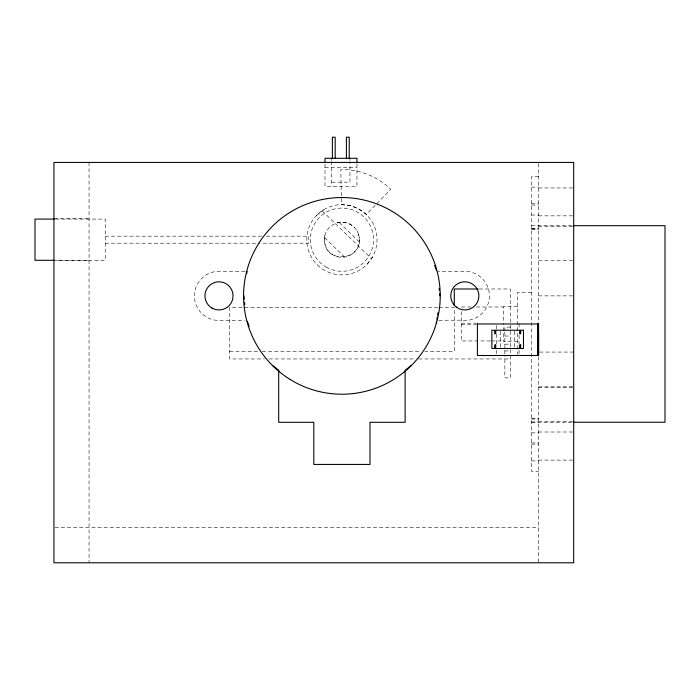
<?xml version="1.0" encoding="UTF-8"?>
<svg xmlns="http://www.w3.org/2000/svg" width="700" height="700" viewBox="0 0 700 700"><rect width="100%" height="100%" fill="white"/><g stroke="black" fill="none" stroke-linecap="round" stroke-linejoin="round"><path stroke-width="0.53" stroke-dasharray="3.5 2.62" d="M324.861 235.559C319.734 268.24 371.543 260.365 356.939 230.676M367.124 264.197L372.592 256.839M375.209 205.354L366.31 214.515L358.986 209.072L350.464 205.704L341.469 204.662L340.804 169.531A70.236 70.236 0 0 1 390.784 189.324L375.953 204.584M316.689 215.32L323.873 209.624M337.024 222.898A17.561 17.561 0 0 1 358.96 243.968A17.561 17.561 0 0 1 329.744 252.42A17.561 17.561 0 0 1 337.024 222.898C343.114 221.235 349.816 222.95 354.305 227.395M245 271.504L222.968 271.618A24.579 24.579 0 0 0 194.425 295.102A24.579 24.579 0 0 0 221.436 320.338L244.703 320.259M438.804 320.276L460.845 320.162A24.579 24.579 0 0 0 489.396 296.686A24.579 24.579 0 0 0 462.394 271.442L438.025 271.512M324.993 167.423L356.956 167.423M538.571 176.593L531.545 176.593L531.545 471.345L538.571 471.345M331.678 182.175L349.939 182.175L349.939 161.551M531.545 187.119L538.571 187.119M538.571 187.941L573.694 187.941M531.545 203.814L538.571 203.814M531.545 205.039L538.571 205.039M531.545 214.996L538.571 214.996M538.571 215.845L573.694 215.845M53.935 218.619L89.058 218.619M55.545 219.065L105.236 219.091L105.236 260.277L55.545 260.304M531.545 225.68L572.364 225.68M538.571 226.328L573.694 226.328M531.545 228.261L538.571 228.252M531.545 228.944L538.571 228.944M531.545 229.171L538.571 229.171M105.236 236.171L262.01 236.171M266.368 236.171L308.831 236.171L308.831 243.197L260.925 243.197M105.236 243.197L259.831 243.197M53.935 260.759L89.058 260.759M538.571 260.759L573.694 260.759M479.141 288.986L510.475 288.986L510.475 377.851L504.858 377.851L504.858 356.51M531.545 292.364L517.501 292.364L517.501 354.498M538.571 295.873L573.694 295.873M517.501 306.486L503.457 306.486L503.457 324.774M471.039 306.994L461.309 306.994L461.309 307.51M476.438 306.994L503.457 306.994M437.92 307.422L229.53 307.422L229.53 358.951L264.512 358.951M439.014 307.422L454.291 307.422L454.291 351.295L424.83 351.295M461.309 323.164L476.438 323.164M461.309 324.774L476.438 324.774M510.475 327.092L504.858 327.092L504.858 331.065M504.858 336.035L510.475 336.035M490.49 340.944L461.309 340.944L461.309 309.085M491.566 340.944L503.457 340.944M517.501 341.451L503.457 341.451L503.457 325.255M504.858 344.164L510.475 344.164M504.858 350.91L510.475 350.91M229.53 351.295L257.898 351.295M262.264 351.295L420.464 351.295M539.639 352.065L573.694 352.065M268.887 358.951L414.277 358.951M418.652 358.951L510.475 358.951M538.571 386.899L572.626 386.899M538.571 387.188L573.694 387.188M531.545 418.775L538.571 418.775M531.545 418.985L538.571 418.985M538.571 421.61L573.694 421.61M531.545 421.96L538.571 421.96M531.545 422.257L572.364 422.257M538.571 432.005L572.626 432.005M531.545 432.871L538.571 432.871M531.545 442.908L538.571 442.908M531.545 444.115L538.571 444.115M538.571 460.101L573.694 460.101M531.545 460.906L538.571 460.906M55.002 527.66L538.571 527.66M339.29 222.548L359.196 241.841M322.236 210.919L371.35 258.51M324.625 237.685L344.531 256.97M538.571 163.52L538.571 323.172M538.571 356.589L538.571 562.774M519.085 323.531L519.085 329.262M519.085 335.256L519.085 344.181M519.085 350.175L519.085 354.498M514.692 331.284L514.692 348.477M504.858 332.036L504.858 356.3M500.649 331.284L500.649 348.477M496.256 325.439L496.256 330.216M496.256 334.189L496.256 344.181M496.256 350.175L496.256 354.498M356.956 163.695L356.956 186.393L324.993 186.393L324.993 163.695M349.939 158.296L349.939 160.466M331.678 158.296L331.678 160.466M331.678 161.551L331.678 186.393M89.058 162.426L89.058 562.774M317.467 264.976A35.123 35.123 0 0 0 375.97 248.316A35.123 35.123 0 0 0 332.29 205.984A35.123 35.123 0 0 0 317.467 264.976M326.104 267.059A31.605 31.605 0 0 0 373.511 239.689A31.605 31.605 0 0 0 326.104 212.31A31.605 31.605 0 0 0 326.104 267.059"/><path stroke-width="1.05" d="M477.4 323.531L477.4 355.504L538.571 355.495L538.571 332.395M246.75 273.63L247.1 271.495M436.231 323.216L436.546 321.265M436.879 319.217L437.229 317.074M437.579 314.93L437.929 312.795M411.442 365.409L405.125 370.256L405.125 422.301L370.002 422.301L370.002 464.441L313.81 464.441L313.81 422.301L278.696 422.301L278.696 370.256L272.379 365.409M54.46 219.065L35 219.091L35 260.277L54.46 260.304M573.449 225.68L665 225.68L665 422.257L573.449 422.257M478.065 288.986L454.291 288.986L454.291 305.428M477.4 323.969L538.571 323.969M434.639 265.457L436.546 270.506M247.275 321.265L249.182 326.314M439.136 288.382L439.355 290.526M439.679 293.755L439.898 295.899M243.924 295.873L244.248 299.101M244.571 302.321L244.79 304.474M538.571 323.531L538.571 355.495M537.521 323.531L537.521 355.495M356.956 162.619L356.956 158.296L324.993 158.296L324.993 162.619M349.23 158.602L349.23 137.226L346.421 137.226L346.421 158.602M335.186 158.602L335.186 137.226L332.377 137.226L332.377 158.602M573.694 162.426L53.935 162.426L53.935 562.774L573.694 562.774L573.694 162.426M523.469 330.216L491.864 330.216L491.864 348.477L523.469 348.477L523.469 330.216M495.731 330.916L494.673 330.916L494.673 333.725L495.731 333.725L495.731 330.916M520.66 330.916L519.61 330.916L519.61 333.725L520.66 333.725L520.66 330.916M495.731 344.96L494.673 344.96L494.673 347.769L495.731 347.769L495.731 344.96M520.66 344.96L519.61 344.96L519.61 347.769L520.66 347.769L520.66 344.96M211.969 308.044A14.044 14.044 0 0 0 233.039 295.873A14.044 14.044 0 0 0 211.969 283.71A14.044 14.044 0 0 0 211.969 308.044M456.199 306.959A14.044 14.044 0 0 0 478.739 297.806A14.044 14.044 0 0 0 459.541 282.861A14.044 14.044 0 0 0 456.199 306.959M290.185 379.505A98.332 98.332 0 0 0 440.195 298.856A98.332 98.332 0 0 0 295.348 209.265A98.332 98.332 0 0 0 290.185 379.505"/></g></svg>
